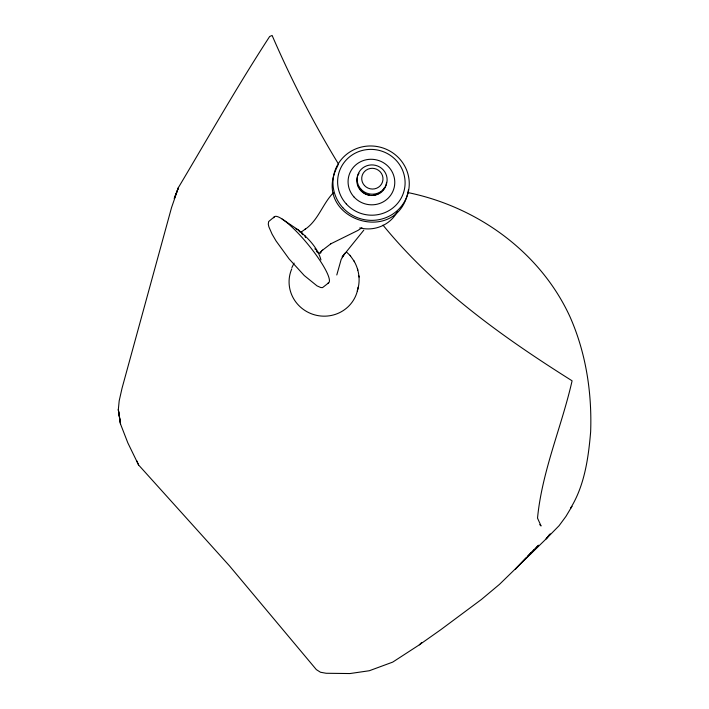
<?xml version="1.0" encoding="UTF-8"?>
<svg xmlns="http://www.w3.org/2000/svg" width="709" height="709" viewBox="0 0 709 709"><rect width="100%" height="100%" fill="white"/><g stroke="black" fill="none" stroke-linecap="round" stroke-linejoin="round"><path stroke-width="1.06" d="M353.959 260.921C359.215 269.89 360.668 281.092 357.265 290.982M408.464 189.622C398.671 249.107 308.814 218.478 337.971 165.419M320.938 259.911C317.845 247.804 307.883 237.994 298.524 230.097L282.173 219.081M336.793 274.977L341.171 259.414L344.937 253.202L342.128 257.048L363.806 230.168M320.539 253.29L321.709 250.499M291.886 267.603L294.102 263.083M570.621 508.105C584.588 485.417 588.426 457.97 590.641 431.852C592.059 392.618 585.944 352.798 569.983 316.763C540.205 251.881 477.263 206.842 408.065 192.6M549.502 534.648L546.098 538.929L499.508 584.34L481.42 599.468L440.768 629.716L419.32 644.844L392.706 662.117L369.336 670.732L349.954 673.55L326.14 673.266L320.486 672.247L316.356 669.624L229.362 565.738L138.583 464.962L127.842 442.895L120.539 424.088L118.323 409.66L119.183 400.851L122.037 388.231L171.525 207.648L178.517 187.389C208.57 136.926 237.595 85.736 269.642 36.522L272.114 35.45C291.328 79.763 313.396 122.932 338.565 164.16M570.585 508.087L571.941 506.377L565.942 516.409L559.064 525.732L546.098 538.929L550.228 533.815M537.706 545.957L530.403 554.075L538.53 545.203M525.981 557.974L515.354 569.212L534.302 549.448M527.496 556.37L531.289 552.355M333.319 192.839C322.462 203.997 318.261 220.517 304.852 229.494L305.419 229.069L301.219 232.029M419.32 644.844L421.678 642.505M318.899 253.547L322.675 250.073M274.525 216.662L268.658 221.562L268.277 224.168L268.879 226.845L272.07 234.13L276.04 240.927L289.121 258.936L304.267 275.544L317.029 285.878L320.769 287.535L322.524 287.624L328.559 282.918M322.116 250.499L331.342 243.4M361.944 227.686L358.018 230.381L330.766 243.843M296.016 228.856L298.524 230.097L299.677 231.923M314.778 248.824L316.533 249.86M316.276 250.906L317.986 252.147M316.941 251.917L318.616 253.228M346.612 252.165L350.113 255.444L354.491 261.692M539.744 524.616L541.073 525.972L537.519 518.128C542.066 470.882 561.652 426.836 572.092 380.804C502.903 337.262 435.078 288.9 382.984 225.125M350.113 255.444L350.53 256.046M301.006 231.976L302.043 233.935M301.928 232.765L302.894 234.759M136.615 460.566L138.583 464.962M304.87 235.556L305.508 237.586M357.566 269.03L357.779 270.111M358.887 275.872L359.117 277.077M358.089 287.225A34.723 33.722 15.4 0 1 314.707 314.876A34.723 33.722 15.4 0 1 291.78 268.826M273.754 217.805A42.753 8.419 50.6 0 1 307.493 243.781A42.753 8.419 50.6 0 1 327.921 283.183M397.483 211.424A33.633 32.658 15.4 0 1 359.782 227.917M386.538 182.328A14.898 14.472 15.4 0 1 368.84 195.188A14.898 14.472 15.4 0 1 357.558 176.346M357.965 175.283A14.898 14.472 15.4 0 1 359.02 173.271M384.251 187.876A14.215 13.808 15.4 0 1 383.09 189.72M380.83 192.077A14.215 13.808 15.4 0 1 379.962 192.742M379.031 193.327A14.215 13.808 15.4 0 1 377.046 194.293M376.009 194.656A14.215 13.808 15.4 0 1 373.838 195.135M369.407 195.081A14.215 13.808 15.4 0 1 367.235 194.541M366.19 194.151A14.215 13.808 15.4 0 1 359.507 188.514M358.958 187.566A14.215 13.808 15.4 0 1 358.107 185.545M357.584 183.427A14.215 13.808 15.4 0 1 357.451 182.346M174.91 196.685L174.228 198.476L178.517 187.389L174.91 196.685M120.539 424.088L118.323 409.66L120.539 424.088M364.461 185.519A10.662 10.351 15.4 0 0 382.479 182.009A10.662 10.351 15.4 0 0 370.116 168.503A10.662 10.351 15.4 0 0 364.461 185.519M360.978 189.206A15.049 14.614 15.4 0 0 386.405 184.251A15.049 14.614 15.4 0 0 368.955 165.188A15.049 14.614 15.4 0 0 360.978 189.206M354.101 197.075A23.406 22.732 15.4 0 0 393.655 189.365A23.406 22.732 15.4 0 0 366.518 159.711A23.406 22.732 15.4 0 0 354.101 197.075M346.329 203.997A33.819 32.844 15.4 0 0 403.474 192.866A33.819 32.844 15.4 0 0 364.266 150.016A33.819 32.844 15.4 0 0 346.329 203.997M342.819 207.702A38.224 37.116 15.4 0 0 407.418 195.117A38.224 37.116 15.4 0 0 363.105 146.683A38.224 37.116 15.4 0 0 342.819 207.702"/></g></svg>
